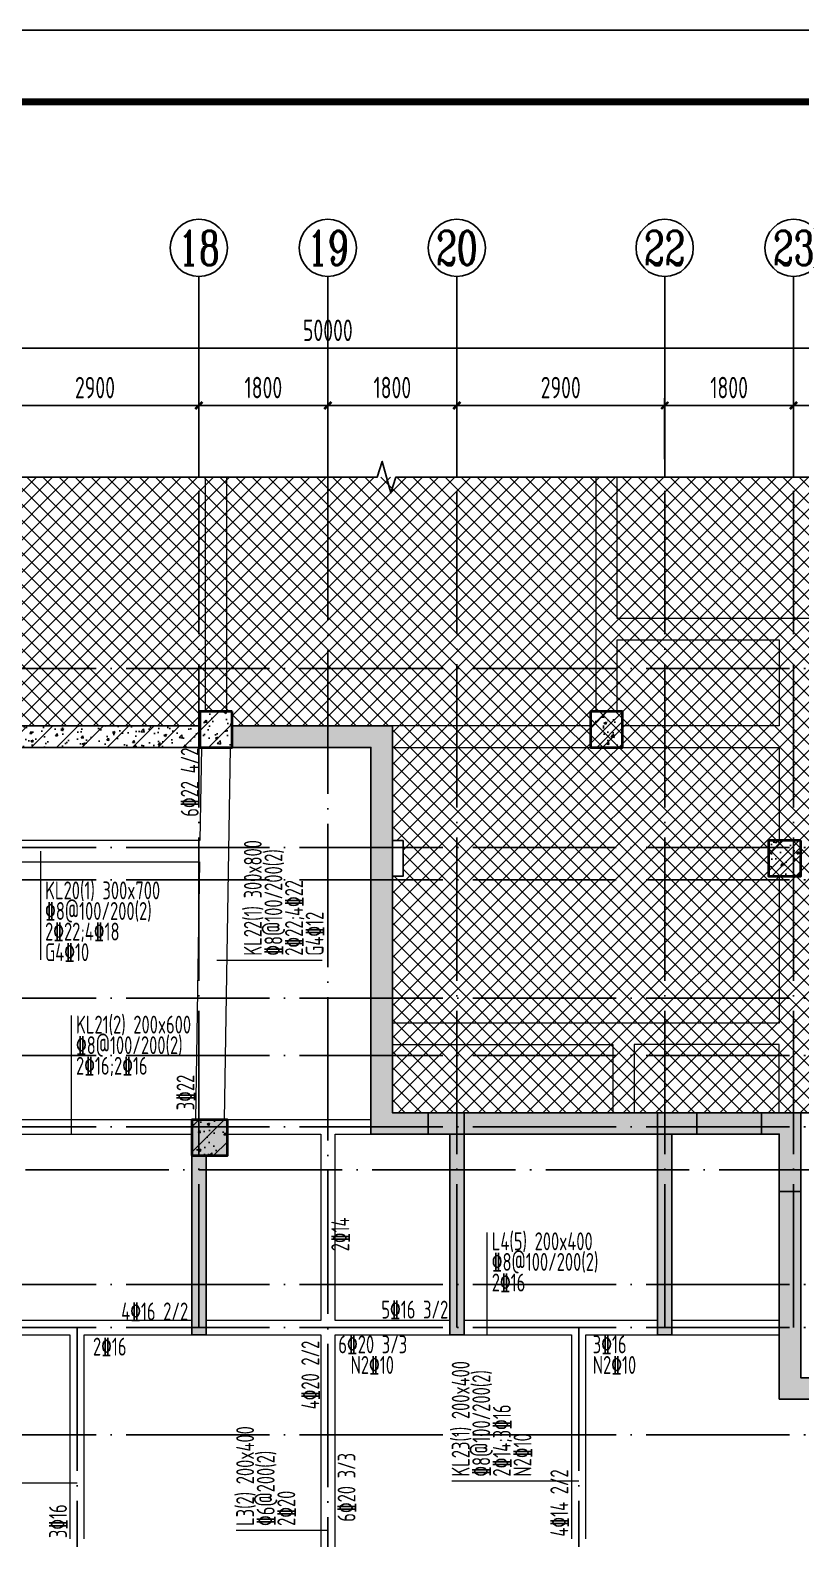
# Model space of a CAD drawing. Extents: x -1712635 to -854203, y -534641 to -21985.
# Drawn here: x -1112509 to -1101755, y -82057 to -60993 of the extents above; entities that cross this region are included whole.
import ezdxf
from ezdxf.enums import TextEntityAlignment as Align

# ---------------------------------------------------------------- set-up
doc = ezdxf.new("R2010")
doc.units = 0
doc.header["$LTSCALE"] = 1000
doc.linetypes.add('DOTE', pattern=[2.42, 2, -0.2, 0.02, -0.2])
doc.linetypes.add('底图$0$虚线', pattern=[625, 375, -250])
doc.layers.get('0').update_dxf_attribs({"linetype": 'CONTINUOUS'})
doc.layers.get('Defpoints').update_dxf_attribs({"linetype": 'CONTINUOUS'})
for name, color, linetype in [('-TK', 7, 'CONTINUOUS'), ('A-AXIS', 1, 'CONTINUOUS'), ('A-DOTE', 10, 'DOTE'), ('AXIS_NUM', 7, 'CONTINUOUS'), ('S-B板填充', 251, 'CONTINUOUS'), ('S-L梁编号', 6, 'CONTINUOUS'), ('S-L梁配筋', 7, 'CONTINUOUS'), ('S-Q墙填充', 252, 'CONTINUOUS'), ('S-Q墙实线', 6, 'CONTINUOUS'), ('S-Y一般标注', 3, 'CONTINUOUS'), ('S-Z柱实线', 6, 'CONTINUOUS'), ('THIN', 7, 'CONTINUOUS'), ('轮廓线-核心筒', 7, 'CONTINUOUS')]:
    doc.layers.add(name, color=color, linetype=linetype)
doc.layers.add('底图$0$砼柱', color=2, linetype='CONTINUOUS', lineweight=35)
doc.layers.add('底图$0$砼梁虚线', color=4, linetype='底图$0$虚线', lineweight=18)
doc.styles.add('BW_Rein', font='Tssdeng.shx', dxfattribs={"width": 0.7, "bigfont": 'hztxt.shx'})
doc.styles.add('TSSD_Axis', font='complex.shx', dxfattribs={"width": 0.7, "bigfont": 'hztxt.shx'})
doc.styles.add('TSSD_DIMENSION', font='Tssdeng.shx', dxfattribs={"width": 0.7, "bigfont": 'tssdchn.shx'})
doc.styles.add('TSSD_REIN', font='tssdeng.shx', dxfattribs={"width": 0.7, "height": 300, "bigfont": 'tssdchn.shx'})
doc.dimstyles.new('TSSD_100_100', dxfattribs={"dimtxt": 300, "dimasz": 100, "dimexe": 100, "dimexo": 250, "dimgap": 100, "dimtad": 1, "dimdec": 0, "dimzin": 0, "dimdsep": 46, "dimtxsty": 'TSSD_DIMENSION', "dimblk": 'ARCHTICK', "dimcen": 0, "dimdle": 100, "dimclrt": 7, "dimadec": 0, "dimazin": 0, "dimtfac": 1, "dimtdec": 0, "dimtix": 1, "dimtmove": 2, "dimatfit": 3, "dimldrblk": 'ARCHTICK', "dimfxl": 0, "dimtolj": 1, "dimtzin": 0, "dimarcsym": 0})
pattern_1 = [(50, (-1134355.3, -65756.88), (358.63, -31.376), [37.5, -412.5]), (355, (-1134355.3, -65756.88), (-69.3757, 376.096), [30, -330]), (100.4514, (-1134325.4, -65759.5), (289.2547, 344.7198), [31.87, -350.571]), (46.1842, (-1134355.3, -65656.88), (533.6205, -82.7595), [56.25, -618.75]), (96.6356, (-1134310.8, -65663.77), (467.331, 487.059), [47.805, -525.8565]), (351.1842, (-1134355.3, -65656.9), (467.331, 487.059), [45, -495]), (21, (-1134305.3, -65681.88), (298.4535, -201.3094), [37.5, -412.5]), (326, (-1134305.3, -65681.88), (121.6577, 362.575), [30, -330]), (71.4514, (-1134280.42, -65698.65), (420.1113, 161.2652), [31.87, -350.571]), (37.5, (-1134355.29, -65756.88), (6.07993, 166.44693), [0, -326, 0, -335, 0, -331.25]), (7.5, (-1134355.29, -65756.88), (131.5348, 197.2059), [0, -191, 0, -318.5, 0, -126.25]), (327.5, (-1134466.79, -65756.88), (266.9112, -11.27744), [0, -125, 0, -390, 0, -517.5]), (317.5, (-1134516.8, -65756.88), (291.5931, 50.0525), [0, -162.5, 0, -259, 0, -367.5]), (45, (-1134355.3, -65756.88), (-176.7767, 176.7767), [])]
pattern_2 = [(50, (-14650.7, 18149.76), (358.63, -31.376), [37.5, -412.5]), (355, (-14650.7, 18149.76), (-69.3757, 376.096), [30, -330]), (100.4514, (-14620.8, 18147.15), (289.2547, 344.7198), [31.87, -350.571]), (46.1842, (-14650.7, 18249.76), (533.6205, -82.7595), [56.25, -618.75]), (96.6356, (-14606.23, 18242.87), (467.3314, 487.059), [47.805, -525.8565]), (351.1842, (-14650.7, 18249.76), (467.331, 487.059), [45, -495]), (21, (-14600.7, 18224.76), (298.4535, -201.3094), [37.5, -412.5]), (326, (-14600.7, 18224.76), (121.6577, 362.575), [30, -330]), (71.4514, (-14575.83, 18208), (420.1113, 161.2652), [31.87, -350.571]), (37.5, (-14650.7, 18149.76), (6.07993, 166.44693), [0, -326, 0, -335, 0, -331.25]), (7.5, (-14650.7, 18149.76), (131.5348, 197.20586), [0, -191, 0, -318.5, 0, -126.25]), (327.5, (-14762.2, 18149.76), (266.9112, -11.27744), [0, -125, 0, -390, 0, -517.5]), (317.5, (-14812.2, 18149.76), (291.5931, 50.0525), [0, -162.5, 0, -259, 0, -367.5]), (45, (-14650.7, 18149.76), (-176.7767, 176.7767), [])]

# ---------------------------------------------------------------- blocks, each defined once
blk = doc.blocks.new('ts_axno')
at = {"color": 0, "linetype": 'ByBlock', "lineweight": -2}
blk.add_circle((0, 0), 0.5, dxfattribs=at)
at = {"color": 0, "linetype": 'ByBlock', "lineweight": -2, "style": 'TSSD_Axis', "width": 0.7}
blk.add_attdef('A', text='', height=0.6, dxfattribs=at).set_placement((0, 0), align=Align.MIDDLE_CENTER)
blk = doc.blocks.new('_ArchTick')
at = {"color": 0, "const_width": 0.35}
blk.add_lwpolyline([(-0.5, -0.5), (0.5, 0.5)], dxfattribs=at)
blk = doc.blocks.new('*D443')
at = {"layer": 'Defpoints', "color": 0}
for p in [(-198574, 330468), (-201474, 329468), (-198574, 329468)]:
    blk.add_point(p, dxfattribs=at)
at = {"layer": 'S-Y一般标注', "color": 0, "lineweight": -2}
for p, q in [((-201474, 329718), (-201474, 330568)), ((-198574, 329718), (-198574, 330568)), ((-201574, 330468), (-198474, 330468))]:
    blk.add_line(p, q, dxfattribs=at)
at = {"layer": 'S-Y一般标注', "color": 0, "lineweight": -2, "xscale": 100, "yscale": 100, "zscale": 100, "rotation": 180}
blk.add_blockref('_ArchTick', (-201474, 330468), dxfattribs=at)
at = {"layer": 'S-Y一般标注', "color": 0, "lineweight": -2, "xscale": 100, "yscale": 100, "zscale": 100}
blk.add_blockref('_ArchTick', (-198574, 330468), dxfattribs=at)
at = {"layer": 'S-Y一般标注', "color": 7, "insert": (-200024, 330718), "char_height": 300, "attachment_point": 5, "style": 'TSSD_DIMENSION'}
blk.add_mtext('\\A1;2900', dxfattribs=at)
blk = doc.blocks.new('*D444')
at = {"layer": 'Defpoints', "color": 0}
for p in [(-196774, 330468), (-198574, 329468), (-196774, 329468)]:
    blk.add_point(p, dxfattribs=at)
at = {"layer": 'S-Y一般标注', "color": 0, "lineweight": -2}
for p, q in [((-198574, 329718), (-198574, 330568)), ((-196774, 329718), (-196774, 330568)), ((-198674, 330468), (-196674, 330468))]:
    blk.add_line(p, q, dxfattribs=at)
at = {"layer": 'S-Y一般标注', "color": 0, "lineweight": -2, "xscale": 100, "yscale": 100, "zscale": 100, "rotation": 180}
blk.add_blockref('_ArchTick', (-198574, 330468), dxfattribs=at)
at = {"layer": 'S-Y一般标注', "color": 0, "lineweight": -2, "xscale": 100, "yscale": 100, "zscale": 100}
blk.add_blockref('_ArchTick', (-196774, 330468), dxfattribs=at)
at = {"layer": 'S-Y一般标注', "color": 7, "insert": (-197674, 330718), "char_height": 300, "attachment_point": 5, "style": 'TSSD_DIMENSION'}
blk.add_mtext('\\A1;1800', dxfattribs=at)
blk = doc.blocks.new('*D445')
at = {"layer": 'Defpoints', "color": 0}
for p in [(-194974, 330468), (-196774, 329468), (-194974, 329468)]:
    blk.add_point(p, dxfattribs=at)
at = {"layer": 'S-Y一般标注', "color": 0, "lineweight": -2}
for p, q in [((-196774, 329718), (-196774, 330568)), ((-194974, 329718), (-194974, 330568)), ((-196874, 330468), (-194874, 330468))]:
    blk.add_line(p, q, dxfattribs=at)
at = {"layer": 'S-Y一般标注', "color": 0, "lineweight": -2, "xscale": 100, "yscale": 100, "zscale": 100, "rotation": 180}
blk.add_blockref('_ArchTick', (-196774, 330468), dxfattribs=at)
at = {"layer": 'S-Y一般标注', "color": 0, "lineweight": -2, "xscale": 100, "yscale": 100, "zscale": 100}
blk.add_blockref('_ArchTick', (-194974, 330468), dxfattribs=at)
at = {"layer": 'S-Y一般标注', "color": 7, "insert": (-195874, 330718), "char_height": 300, "attachment_point": 5, "style": 'TSSD_DIMENSION'}
blk.add_mtext('\\A1;1800', dxfattribs=at)
blk = doc.blocks.new('*D446')
at = {"layer": 'Defpoints', "color": 0}
for p in [(-192074, 330468), (-194974, 329468), (-192074, 329468)]:
    blk.add_point(p, dxfattribs=at)
at = {"layer": 'S-Y一般标注', "color": 0, "lineweight": -2}
for p, q in [((-194974, 329718), (-194974, 330568)), ((-192074, 329718), (-192074, 330568)), ((-195074, 330468), (-191974, 330468))]:
    blk.add_line(p, q, dxfattribs=at)
at = {"layer": 'S-Y一般标注', "color": 0, "lineweight": -2, "xscale": 100, "yscale": 100, "zscale": 100, "rotation": 180}
blk.add_blockref('_ArchTick', (-194974, 330468), dxfattribs=at)
at = {"layer": 'S-Y一般标注', "color": 0, "lineweight": -2, "xscale": 100, "yscale": 100, "zscale": 100}
blk.add_blockref('_ArchTick', (-192074, 330468), dxfattribs=at)
at = {"layer": 'S-Y一般标注', "color": 7, "insert": (-193524, 330718), "char_height": 300, "attachment_point": 5, "style": 'TSSD_DIMENSION'}
blk.add_mtext('\\A1;2900', dxfattribs=at)
blk = doc.blocks.new('*D447')
at = {"layer": 'Defpoints', "color": 0}
for p in [(-190274, 330468), (-192074, 329468), (-190274, 329468)]:
    blk.add_point(p, dxfattribs=at)
at = {"layer": 'S-Y一般标注', "color": 0, "lineweight": -2}
for p, q in [((-192074, 329718), (-192074, 330568)), ((-190274, 329718), (-190274, 330568)), ((-192174, 330468), (-190174, 330468))]:
    blk.add_line(p, q, dxfattribs=at)
at = {"layer": 'S-Y一般标注', "color": 0, "lineweight": -2, "xscale": 100, "yscale": 100, "zscale": 100, "rotation": 180}
blk.add_blockref('_ArchTick', (-192074, 330468), dxfattribs=at)
at = {"layer": 'S-Y一般标注', "color": 0, "lineweight": -2, "xscale": 100, "yscale": 100, "zscale": 100}
blk.add_blockref('_ArchTick', (-190274, 330468), dxfattribs=at)
at = {"layer": 'S-Y一般标注', "color": 7, "insert": (-191174, 330718), "char_height": 300, "attachment_point": 5, "style": 'TSSD_DIMENSION'}
blk.add_mtext('\\A1;1800', dxfattribs=at)
blk = doc.blocks.new('*D448')
at = {"layer": 'Defpoints', "color": 0}
for p in [(-188574, 330468), (-190274, 329468), (-188574, 329468)]:
    blk.add_point(p, dxfattribs=at)
at = {"layer": 'S-Y一般标注', "color": 0, "lineweight": -2}
for p, q in [((-190274, 329718), (-190274, 330568)), ((-188574, 329718), (-188574, 330568)), ((-190374, 330468), (-188474, 330468))]:
    blk.add_line(p, q, dxfattribs=at)
at = {"layer": 'S-Y一般标注', "color": 0, "lineweight": -2, "xscale": 100, "yscale": 100, "zscale": 100, "rotation": 180}
blk.add_blockref('_ArchTick', (-190274, 330468), dxfattribs=at)
at = {"layer": 'S-Y一般标注', "color": 0, "lineweight": -2, "xscale": 100, "yscale": 100, "zscale": 100}
blk.add_blockref('_ArchTick', (-188574, 330468), dxfattribs=at)
at = {"layer": 'S-Y一般标注', "color": 7, "insert": (-189424, 330718), "char_height": 300, "attachment_point": 5, "style": 'TSSD_DIMENSION'}
blk.add_mtext('\\A1;1700', dxfattribs=at)
blk = doc.blocks.new('*D456')
at = {"layer": 'Defpoints', "color": 0}
for p in [(-171774, 331268), (-221774, 329468), (-171774, 329468)]:
    blk.add_point(p, dxfattribs=at)
at = {"layer": 'S-Y一般标注', "color": 0, "lineweight": -2}
for p, q in [((-221774, 329718), (-221774, 331368)), ((-171774, 329718), (-171774, 331368)), ((-221874, 331268), (-171674, 331268))]:
    blk.add_line(p, q, dxfattribs=at)
at = {"layer": 'S-Y一般标注', "color": 0, "lineweight": -2, "xscale": 100, "yscale": 100, "zscale": 100, "rotation": 180}
blk.add_blockref('_ArchTick', (-221774, 331268), dxfattribs=at)
at = {"layer": 'S-Y一般标注', "color": 0, "lineweight": -2, "xscale": 100, "yscale": 100, "zscale": 100}
blk.add_blockref('_ArchTick', (-171774, 331268), dxfattribs=at)
at = {"layer": 'S-Y一般标注', "color": 7, "insert": (-196774, 331518), "char_height": 300, "attachment_point": 5, "style": 'TSSD_DIMENSION'}
blk.add_mtext('\\A1;50000', dxfattribs=at)
blk = doc.blocks.new('A1')
blk.add_lwpolyline([(0, 59400), (0, 0), (84100, 0), (84100, 59400)], close=True)
at = {"const_width": 100}
blk.add_lwpolyline([(2500, 58400), (2500, 1000), (83100, 1000), (83100, 58400)], close=True, dxfattribs=at)
blk = doc.blocks.new('20210825.16054437')
at = {"layer": 'S-Q墙填充'}
h = blk.add_hatch(dxfattribs=at)
h.set_pattern_fill('ARMORED', color=252, scale=50, style=0)
h.set_pattern_definition(pattern_2)
h.paths.add_polyline_path([(10013, 13400), (9563, 13400), (9563, 12900), (10013, 12900)])
h = blk.add_hatch(dxfattribs=at)
h.set_pattern_fill('ARMORED', color=252, scale=50, style=0)
h.set_pattern_definition(pattern_2)
h.paths.add_polyline_path([(4563, 12900), (9563, 12900), (9563, 13200), (4563, 13200)])
h = blk.add_hatch(dxfattribs=at)
h.set_pattern_fill('ARMORED', color=252, scale=50, style=0)
h.set_pattern_definition(pattern_2)
h.paths.add_polyline_path([(29750, 5500), (25000, 5500), (25000, 3400), (22700, 3400), (22700, 4100), (17950, 4100), (17950, 7800), (12250, 7800), (12250, 13200), (10013, 13200), (10013, 12900), (11950, 12900), (11950, 7500), (17650, 7500), (17650, 3800), (22400, 3800), (22400, 3100), (25300, 3100), (25300, 5200), (30050, 5200), (30050, 11100), (29750, 11100)])
blk = doc.blocks.new('20210825.01395608')
at = {"layer": 'A-AXIS'}
for p, q in [((106798.7, -233739.7), (106798.7, -230939.7)), ((108598.7, -233739.7), (108598.7, -230939.7)), ((110398.7, -233739.7), (110398.7, -230939.7)), ((113298.7, -233739.7), (113298.7, -230939.7)), ((115098.7, -233739.7), (115098.7, -230939.7))]:
    blk.add_line(p, q, dxfattribs=at)
at = {"layer": 'A-DOTE'}
for p, q in [((106798.7, -245613.2), (106798.7, -233739.7)), ((108598.7, -233739.7), (108598.7, -255388.1)), ((110398.7, -245613.2), (110398.7, -233739.7)), ((113298.7, -245613.2), (113298.7, -233739.7)), ((115098.7, -245613.2), (115098.7, -233739.7)), ((136822.6, -236413.2), (82598.7, -236413.2)), ((136822.6, -238913.2), (82598.7, -238913.2)), ((136822.6, -239363.2), (82598.7, -239363.2)), ((136822.6, -241013.2), (82598.7, -241013.2)), ((136822.6, -241813.2), (82598.7, -241813.2)), ((136822.6, -242813.2), (82598.7, -242813.2)), ((82598.7, -243413), (136822.6, -243413)), ((136822.6, -245013.2), (82598.7, -245013.2)), ((136822.6, -245613.2), (82598.7, -245613.2)), ((105098.7, -245613.2), (105098.7, -255388.1)), ((112098.7, -245613.2), (112098.7, -255388.1)), ((136822.6, -247113.2), (82598.7, -247113.2))]:
    blk.add_line(p, q, dxfattribs=at)
at = {"layer": 'A-AXIS'}
ref = blk.add_blockref('ts_axno', (106798.7, -230539.7), dxfattribs=dict(at, xscale=800, yscale=800, zscale=800))
ref.add_attrib('11', '18', dxfattribs={"layer": 'AXIS_NUM', "height": 480, "style": 'TSSD_Axis', "width": 0.7}).set_placement((106798.7, -230539.7), align=Align.MIDDLE_CENTER)
ref = blk.add_blockref('ts_axno', (108598.7, -230539.7), dxfattribs=dict(at, xscale=800, yscale=800, zscale=800))
ref.add_attrib('12', '19', dxfattribs={"layer": 'AXIS_NUM', "height": 480, "style": 'TSSD_Axis', "width": 0.7}).set_placement((108598.7, -230539.7), align=Align.MIDDLE_CENTER)
ref = blk.add_blockref('ts_axno', (110398.7, -230539.7), dxfattribs=dict(at, xscale=800, yscale=800, zscale=800))
ref.add_attrib('13', '20', dxfattribs={"layer": 'AXIS_NUM', "height": 480, "style": 'TSSD_Axis', "width": 0.7}).set_placement((110398.7, -230539.7), align=Align.MIDDLE_CENTER)
ref = blk.add_blockref('ts_axno', (113298.7, -230539.7), dxfattribs=dict(at, xscale=800, yscale=800, zscale=800))
ref.add_attrib('14', '22', dxfattribs={"layer": 'AXIS_NUM', "height": 480, "style": 'TSSD_Axis', "width": 0.7}).set_placement((113298.7, -230539.7), align=Align.MIDDLE_CENTER)
ref = blk.add_blockref('ts_axno', (115098.7, -230539.7), dxfattribs=dict(at, xscale=800, yscale=800, zscale=800))
ref.add_attrib('15', '23', dxfattribs={"layer": 'AXIS_NUM', "height": 480, "style": 'TSSD_Axis', "width": 0.7}).set_placement((115098.7, -230539.7), align=Align.MIDDLE_CENTER)
at = {"layer": 'S-Y一般标注'}
for base, p1, p2, picture, middle in [((133598.7, -231939.7), (83598.7, -233739.7), (133598.7, -233739.7), '*D456', (108598.7, -231689.7)), ((106798.7, -232739.7), (103898.7, -233739.7), (106798.7, -233739.7), '*D443', (105348.7, -232489.7)), ((108598.7, -232739.7), (106798.7, -233739.7), (108598.7, -233739.7), '*D444', (107698.7, -232489.7)), ((110398.7, -232739.7), (108598.7, -233739.7), (110398.7, -233739.7), '*D445', (109498.7, -232489.7)), ((113298.7, -232739.7), (110398.7, -233739.7), (113298.7, -233739.7), '*D446', (111848.7, -232489.7)), ((115098.7, -232739.7), (113298.7, -233739.7), (115098.7, -233739.7), '*D447', (114198.7, -232489.7)), ((116798.7, -232739.7), (115098.7, -233739.7), (116798.7, -233739.7), '*D448', (115948.7, -232489.7))]:
    dim = blk.add_linear_dim(base=base, p1=p1, p2=p2, dimstyle='TSSD_100_100', dxfattribs=at)
    dim.commit()
    dim.dimension.update_dxf_attribs({"geometry": picture, "text_midpoint": middle, "insert": (305372.3, -563207.3)})

msp = doc.modelspace()

# ---------------------------------------------------------------- hatches: boundary and pattern name
at = {"layer": 'S-B板填充'}
h = msp.add_hatch(dxfattribs=at)
h.set_pattern_fill('HOLE_MATETIEL', color=256, scale=50, style=0)
h.set_pattern_definition([(45, (-1091721.97, -77066.42), (-112.2532, 112.2532), []), (135, (-1091721.97, -77066.42), (-112.2532, -112.2532), [])])
h.paths.add_polyline_path([(-1080716.32, -67233.08), (-1134354.59, -67233.08), (-1134354.59, -87381.51), (-1080716.32, -87381.51)])
h.paths.add_polyline_path([(-1117554.59, -84906.64), (-1124154.59, -84906.64), (-1124154.59, -83706.64), (-1133754.59, -83706.64), (-1133754.59, -83206.64), (-1133454.59, -83206.64), (-1133454.59, -76206.64), (-1125254.59, -76206.64), (-1125254.59, -74406.64), (-1123154.59, -74406.64), (-1123154.59, -72306.64), (-1120254.59, -72306.64), (-1115591.32, -72306.64), (-1115591.32, -70506.64), (-1115141.32, -70506.64), (-1115141.32, -70706.64), (-1110141.32, -70706.64), (-1110141.32, -70506.64), (-1109691.32, -70506.64), (-1109691.32, -70706.64), (-1107454.59, -70706.64), (-1107454.59, -72306.64), (-1107304.59, -72306.64), (-1107304.59, -72806.64), (-1107454.59, -72806.64), (-1107454.59, -76106.64), (-1100254.59, -76106.64), (-1100254.59, -74406.64), (-1091454.59, -74406.64), (-1091454.59, -76806.36), (-1089954.59, -76806.35), (-1089954.59, -72806.64), (-1090104.59, -72806.64), (-1090104.59, -72306.64), (-1081754.59, -72306.64), (-1081754.59, -83706.64), (-1092554.59, -83706.64), (-1092554.59, -84906.64), (-1099154.59, -84906.64), (-1099154.59, -83706.64), (-1117554.59, -83706.64)], flags=16)
at = {"layer": 'S-Q墙填充'}
h = msp.add_hatch(dxfattribs=at)
h.set_pattern_fill('ARMORED', color=252, scale=50, style=0)
h.set_pattern_definition(pattern_1)
h.paths.add_polyline_path([(-1104241.32, -70506.64), (-1104691.32, -70506.64), (-1104691.32, -71006.64), (-1104241.32, -71006.64)])
h = msp.add_hatch(dxfattribs=at)
h.set_pattern_fill('ARMORED', color=252, scale=50, style=0)
h.set_pattern_definition(pattern_1)
h.paths.add_polyline_path([(-1101754.59, -72306.64), (-1102204.59, -72306.64), (-1102204.59, -72806.64), (-1101754.59, -72806.64)])
h = msp.add_hatch(dxfattribs=at)
h.set_pattern_fill('ARMORED', color=252, scale=50, style=0)
h.set_pattern_definition(pattern_1)
h.paths.add_polyline_path([(-1110254.59, -76706.64), (-1109754.59, -76706.64), (-1109754.59, -76206.64), (-1110254.59, -76206.64)])
for points in [[(-1110054.59, -79206.64), (-1110254.59, -79206.64), (-1110254.59, -76206.64), (-1109754.59, -76206.64), (-1109754.59, -76706.64), (-1110054.59, -76706.64)], [(-1106654.59, -79206.64), (-1106454.59, -79206.64), (-1106454.59, -76106.64), (-1106954.59, -76106.64), (-1106954.59, -76406.64), (-1106654.59, -76406.64)], [(-1103754.59, -76106.64), (-1103754.59, -79206.64), (-1103554.59, -79206.64), (-1103554.59, -76406.64), (-1103204.59, -76406.64), (-1103204.59, -76106.64)], [(-1102054.59, -77206.64), (-1102054.59, -76406.64), (-1102304.59, -76406.64), (-1102304.59, -76106.64), (-1101754.59, -76106.64), (-1101754.59, -77206.64)]]:
    msp.add_hatch(color=256, dxfattribs=at).paths.add_polyline_path(points)

# ---------------------------------------------------------------- linework, layer by layer
at = {"layer": 'S-L梁编号', "lineweight": 18}
for p, q in [((-1112363.86, -72456.64), (-1112363.86, -73971.71)), ((-1109904.62, -73978.17), (-1108433.86, -73978.17)), ((-1111932.57, -76406.63), (-1111932.57, -74752.05)), ((-1106130.07, -79206.63), (-1106130.07, -77777.83)), ((-1111854.6, -81280.29), (-1113554.02, -81280.29)), ((-1104854.58, -81251.24), (-1106626.61, -81251.24)), ((-1108354.6, -81939.35), (-1109634.68, -81939.35))]:
    msp.add_line(p, q, dxfattribs=at)
at = {"layer": 'S-Q墙实线'}
msp.add_lwpolyline([(-1115141.32, -71006.64), (-1110141.32, -71006.64), (-1110141.32, -70706.64), (-1115141.32, -70706.64), (-1115141.32, -71006.64)], dxfattribs=at)
at = {"layer": 'S-Q墙实线', "linetype": 'ByBlock'}
msp.add_lwpolyline([(-1089954.59, -78406.63), (-1094704.59, -78406.63), (-1094704.59, -80506.64), (-1097004.59, -80506.64), (-1097004.59, -79806.64), (-1101754.59, -79806.64), (-1101754.59, -76106.64), (-1107454.59, -76106.64), (-1107454.59, -70706.64), (-1109691.32, -70706.64), (-1109691.32, -71006.64), (-1107754.59, -71006.64), (-1107754.59, -76406.64), (-1102054.59, -76406.64), (-1102054.59, -80106.64), (-1097304.59, -80106.64), (-1097304.59, -80806.64), (-1094404.59, -80806.64), (-1094404.59, -78706.63), (-1089654.59, -78706.63), (-1089654.59, -72806.64), (-1089954.59, -72806.64), (-1089954.59, -78406.63)], dxfattribs=at)
at = {"layer": 'S-Q墙实线'}
for points in [[(-1110054.59, -79206.64), (-1110254.59, -79206.64), (-1110254.59, -76206.64), (-1109754.59, -76206.64), (-1109754.59, -76706.64), (-1110054.59, -76706.64)], [(-1106654.59, -79206.64), (-1106454.59, -79206.64), (-1106454.59, -76106.64), (-1106954.59, -76106.64), (-1106954.59, -76406.64), (-1106654.59, -76406.64)], [(-1103754.59, -76106.64), (-1103754.59, -79206.64), (-1103554.59, -79206.64), (-1103554.59, -76406.64), (-1103204.59, -76406.64), (-1103204.59, -76106.64)], [(-1102054.59, -77206.64), (-1102054.59, -76406.64), (-1102304.59, -76406.64), (-1102304.59, -76106.64), (-1101754.59, -76106.64), (-1101754.59, -77206.64)]]:
    msp.add_lwpolyline(points, close=True, dxfattribs=at)
at = {"layer": 'S-Z柱实线', "lineweight": 35}
for points in [[(-1109691.32, -70506.64), (-1110141.32, -70506.64), (-1110141.32, -71006.64), (-1109691.32, -71006.64)], [(-1104241.32, -70506.64), (-1104691.32, -70506.64), (-1104691.32, -71006.64), (-1104241.32, -71006.64)], [(-1101754.59, -72306.64), (-1102204.59, -72306.64), (-1102204.59, -72806.64), (-1101754.59, -72806.64)], [(-1110254.59, -76706.64), (-1109754.59, -76706.64), (-1109754.59, -76206.64), (-1110254.59, -76206.64)]]:
    msp.add_lwpolyline(points, close=True, dxfattribs=at)
at = {"layer": 'THIN'}
msp.add_lwpolyline([(-1080436.32, -67233.08), (-1107405.45, -67233.08), (-1107475.45, -67453.08), (-1107595.45, -67013.08), (-1107665.45, -67233.08), (-1134634.59, -67233.08)], dxfattribs=at)
at = {"layer": '底图$0$砼柱', "color": 3, "lineweight": 35}
for points in [[(-1109691.32, -70506.64), (-1110141.32, -70506.64), (-1110141.32, -71006.64), (-1109691.32, -71006.64)], [(-1104241.32, -70506.64), (-1104691.32, -70506.64), (-1104691.32, -71006.64), (-1104241.32, -71006.64)], [(-1101754.59, -72306.64), (-1102204.59, -72306.64), (-1102204.59, -72806.64), (-1101754.59, -72806.64)]]:
    msp.add_lwpolyline(points, close=True, dxfattribs=at)
at = {"layer": '底图$0$砼梁虚线', "lineweight": 18}
for p, q in [((-1110066.32, -67233.08), (-1110066.32, -70506.64)), ((-1109766.32, -70506.64), (-1109766.32, -67233.08)), ((-1104616.32, -67233.08), (-1104616.32, -69356.64)), ((-1104316.32, -69206.64), (-1104316.32, -67233.08)), ((-1101854.59, -69206.64), (-1104316.32, -69206.64)), ((-1099841.32, -69206.64), (-1101854.59, -69206.64)), ((-1104616.32, -69356.64), (-1104616.32, -70506.64)), ((-1104316.32, -70506.64), (-1104316.32, -69506.64)), ((-1104316.32, -69506.64), (-1102054.59, -69506.64)), ((-1102054.59, -69506.64), (-1102054.59, -70706.64)), ((-1104691.32, -70706.64), (-1107454.59, -70706.64)), ((-1102054.59, -70706.64), (-1104241.32, -70706.64)), ((-1110120.21, -71006.64), (-1110140.34, -72306.64)), ((-1109720.16, -71006.64), (-1109800.69, -76206.64)), ((-1107454.59, -71006.64), (-1104691.32, -71006.64)), ((-1104241.32, -71006.64), (-1102054.59, -71006.64)), ((-1102054.59, -71006.64), (-1102054.59, -72306.64)), ((-1110140.34, -72306.64), (-1115141.32, -72306.64)), ((-1115141.32, -72606.64), (-1110144.99, -72606.64)), ((-1110144.99, -72606.64), (-1110200.74, -76206.64)), ((-1102054.59, -72806.64), (-1102054.59, -74506.64)), ((-1102054.59, -74506.64), (-1102054.59, -74856.64)), ((-1104229.59, -74856.64), (-1107454.59, -74856.64)), ((-1102054.59, -74856.64), (-1104229.59, -74856.64)), ((-1107454.59, -75156.64), (-1104379.59, -75156.64)), ((-1104379.59, -75156.64), (-1104379.59, -76106.64)), ((-1102054.59, -75156.64), (-1104079.59, -75156.64)), ((-1104079.59, -75156.64), (-1104079.59, -76106.64)), ((-1102054.59, -76106.64), (-1102054.59, -75156.64)), ((-1107754.59, -76206.64), (-1108354.59, -76206.64)), ((-1112954.59, -76406.64), (-1110254.59, -76406.64)), ((-1109754.59, -76406.64), (-1108454.59, -76406.64)), ((-1108454.59, -76406.64), (-1108454.59, -79006.64)), ((-1108254.59, -79006.64), (-1108254.59, -76406.64)), ((-1108254.59, -76406.64), (-1107754.59, -76406.64)), ((-1111854.59, -79006.64), (-1112954.59, -79006.64)), ((-1110254.59, -79006.64), (-1111854.59, -79006.64)), ((-1108454.59, -79006.64), (-1110054.59, -79006.64)), ((-1106654.59, -79006.64), (-1108254.59, -79006.64)), ((-1104854.59, -79006.64), (-1106454.59, -79006.64)), ((-1103754.59, -79006.64), (-1104854.59, -79006.64)), ((-1102054.59, -79006.64), (-1103554.59, -79006.64)), ((-1112954.59, -79206.64), (-1111954.59, -79206.64)), ((-1111954.59, -79206.64), (-1111954.59, -82056.64)), ((-1111754.59, -79206.64), (-1110254.59, -79206.64)), ((-1111754.59, -82056.64), (-1111754.59, -79206.64)), ((-1110054.59, -79206.64), (-1108454.59, -79206.64)), ((-1108454.59, -79206.64), (-1108454.59, -83406.64)), ((-1108254.59, -83406.64), (-1108254.59, -79206.64)), ((-1108254.59, -79206.64), (-1106654.59, -79206.64)), ((-1106454.59, -79206.64), (-1104954.59, -79206.64)), ((-1104954.59, -79206.64), (-1104954.59, -82056.64)), ((-1104754.59, -82056.64), (-1104754.59, -79206.64)), ((-1104754.59, -79206.64), (-1103754.59, -79206.64)), ((-1103554.59, -79206.64), (-1102054.59, -79206.64))]:
    msp.add_line(p, q, dxfattribs=at)
at = {"layer": '底图$0$砼梁虚线', "linetype": 'ByBlock', "lineweight": 18}
for p, q in [((-1110254.59, -76206.64), (-1112954.59, -76206.64)), ((-1108354.59, -76206.64), (-1109754.59, -76206.64))]:
    msp.add_line(p, q, dxfattribs=at)
at = {"layer": '轮廓线-核心筒', "linetype": 'ByBlock'}
msp.add_lwpolyline([(-1100254.59, -76106.64), (-1107454.59, -76106.63), (-1107454.59, -72806.63), (-1107304.59, -72806.64), (-1107304.59, -72306.64), (-1107454.59, -72306.64), (-1107454.59, -70706.64), (-1109691.32, -70706.64), (-1109691.32, -70506.64), (-1110141.32, -70506.64), (-1110141.32, -70706.64), (-1115141.32, -70706.64), (-1115141.32, -70506.64), (-1115591.32, -70506.64), (-1115591.32, -72306.64), (-1120254.59, -72306.64), (-1120254.59, -72306.64), (-1123154.59, -72306.64), (-1123154.59, -74406.64), (-1125254.59, -74406.64), (-1125254.59, -76206.64), (-1133454.59, -76206.64)], dxfattribs=at)

# ---------------------------------------------------------------- block references
at = {"layer": '-TK'}
msp.add_blockref('A1', (-1147825.76, -120392.79), dxfattribs=at)
at = {"layer": 'A-DOTE'}
msp.add_blockref('20210825.01395608', (-1216953.29, 166506.61), dxfattribs=at)
at = {"layer": 'S-Q墙填充', "color": 2}
msp.add_blockref('20210825.16054437', (-1119704.59, -83906.64), dxfattribs=at)

# ---------------------------------------------------------------- texts
at = {"layer": 'S-L梁编号', "color": 6, "width": 0.7}
for s, style, p in [('KL22(1) 300x800', 'BW_Rein', (-1109277.12, -73915.67)), ('KL23(1) 200x400', 'TSSD_REIN', (-1106376.61, -81188.74)), ('L3(2) 200x400', 'TSSD_REIN', (-1109384.68, -81876.85))]:
    msp.add_text(s, height=250, rotation=90, dxfattribs=dict(at, style=style)).set_placement(p)
for s, style, p in [('KL20(1) 300x700', 'BW_Rein', (-1112301.36, -73128.44)), ('KL21(2) 200x600', 'TSSD_REIN', (-1111870.07, -75002.05)), ('L4(5) 200x400', 'TSSD_REIN', (-1106067.57, -78027.83))]:
    msp.add_text(s, height=250, dxfattribs=dict(at, style=style)).set_placement(p)
at = {"layer": 'S-L梁配筋', "color": 1, "style": 'TSSD_REIN', "width": 0.7}
for s, p in [('6%%13222 4/2', (-1110157.83, -71010.05)), ('3%%13222', (-1110217.01, -75577.53)), ('4%%13220 2/2', (-1108474.67, -79290.55))]:
    msp.add_text(s, height=250, rotation=90, dxfattribs=at).set_placement(p, align=Align.RIGHT)
at = {"layer": 'S-L梁配筋', "color": 7, "width": 0.7}
for s, style, p in [('%%1328@100/200(2)', 'BW_Rein', (-1108989.62, -73915.67)), ('G4%%13212', 'BW_Rein', (-1108414.62, -73915.67)), ('%%1328@100/200(2)', 'TSSD_REIN', (-1106089.11, -81188.74)), ('2%%13214;3%%13216', 'TSSD_REIN', (-1105801.61, -81188.74)), ('N2%%13210', 'TSSD_REIN', (-1105514.11, -81188.74)), ('%%1326@200(2)', 'TSSD_REIN', (-1109097.18, -81876.85)), ('4%%13214 2/2', 'TSSD_REIN', (-1104999.68, -82025.9)), ('3%%13216', 'TSSD_REIN', (-1111995.65, -82046.79))]:
    msp.add_text(s, height=250, rotation=90, dxfattribs=dict(at, style=style)).set_placement(p)
at = {"layer": 'S-L梁配筋', "color": 1, "width": 0.7}
for s, style, p in [('2%%13222;4%%13222', 'BW_Rein', (-1108702.12, -73915.67)), ('2%%13220', 'TSSD_REIN', (-1108809.68, -81876.85))]:
    msp.add_text(s, height=250, rotation=90, dxfattribs=dict(at, style=style)).set_placement(p)
at = {"layer": 'S-L梁配筋', "color": 7, "width": 0.7}
for s, style, p in [('%%1328@100/200(2)', 'BW_Rein', (-1112301.36, -73415.94)), ('G4%%13210', 'BW_Rein', (-1112301.36, -73990.94)), ('%%1328@100/200(2)', 'TSSD_REIN', (-1111870.07, -75289.55)), ('2%%13216;2%%13216', 'TSSD_REIN', (-1111870.07, -75577.05)), ('%%1328@100/200(2)', 'TSSD_REIN', (-1106067.57, -78315.33)), ('2%%13216', 'TSSD_REIN', (-1106067.57, -78602.83)), ('N2%%13210', 'TSSD_REIN', (-1108037.66, -79754.33)), ('N2%%13210', 'TSSD_REIN', (-1104657.7, -79754.33))]:
    msp.add_text(s, height=250, dxfattribs=dict(at, style=style)).set_placement(p)
at = {"layer": 'S-L梁配筋', "color": 1, "width": 0.7}
for s, style, p in [('2%%13222;4%%13218', 'BW_Rein', (-1112301.36, -73703.44)), ('6%%13220 3/3', 'TSSD_REIN', (-1108208.3, -79466.83)), ('3%%13216', 'TSSD_REIN', (-1104657.7, -79466.83))]:
    msp.add_text(s, height=250, dxfattribs=dict(at, style=style)).set_placement(p)
at = {"layer": 'S-L梁配筋', "color": 7, "style": 'TSSD_REIN', "width": 0.7}
msp.add_text('2%%13214', height=250, rotation=90, dxfattribs=at).set_placement((-1107981.48, -77806.63), align=Align.BOTTOM_CENTER)
for s, p in [('4%%13216 2/2', (-1110304.6, -79006.63)), ('5%%13216 3/2', (-1106674.77, -78980.97))]:
    msp.add_text(s, height=250, dxfattribs=at).set_placement(p, align=Align.RIGHT)
msp.add_text('2%%13216', height=250, dxfattribs=at).set_placement((-1111398.91, -79498.27), align=Align.CENTER)
at = {"layer": 'S-L梁配筋', "color": 1, "style": 'TSSD_REIN', "width": 0.7}
msp.add_text('6%%13220 3/3', height=250, rotation=90, dxfattribs=at).set_placement((-1107969.25, -81338.08), align=Align.CENTER)

doc.saveas('drawing.dxf')
